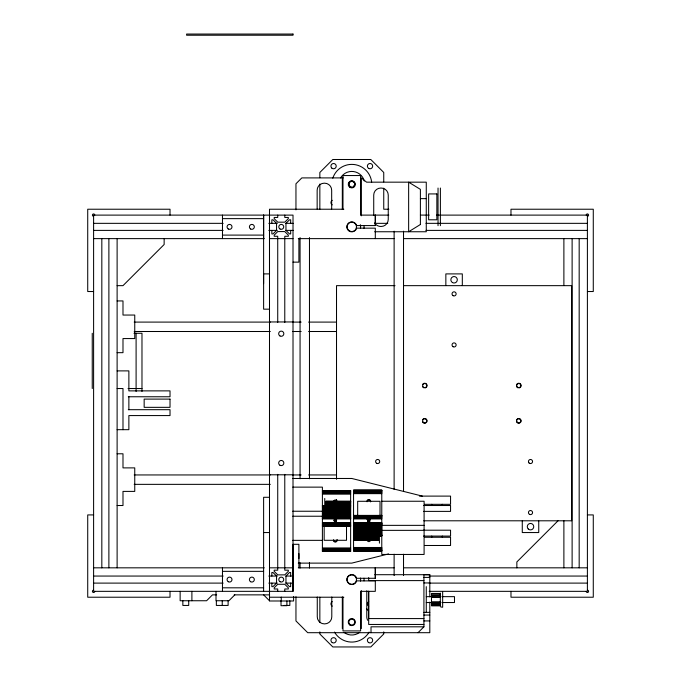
<?xml version="1.0" encoding="UTF-8"?>
<svg xmlns="http://www.w3.org/2000/svg" width="681" height="681" viewBox="0 0 681 681"><rect width="100%" height="100%" fill="white"/><g stroke="black" fill="none" stroke-linecap="round" stroke-linejoin="round"><path stroke-width="1.02" d="M263.615 283.636L263.615 215.111M269.497 583.106L269.497 597.22L343.837 597.22M269.497 215.111L269.497 273.898L263.615 273.898L263.615 309.165L269.497 309.165M293.009 591.338L293.017 215.111L93.603 215.111L93.603 591.338L293.009 591.338L293.009 544.306L298.891 544.306L298.891 567.826M375.308 578.288L375.308 567.826L375.308 578.288L356.623 578.288A4.997 4.997 0 0 0 348.927 575.488A4.997 4.997 0 0 0 348.927 583.677A4.997 4.997 0 0 0 356.623 580.876L375.308 580.876L375.308 591.338L360.615 591.338L360.615 630.904L342.977 630.904L342.977 597.22M375.308 225.573L375.308 215.111L375.308 225.573L356.623 225.573A4.997 4.997 0 0 0 348.927 222.772A4.997 4.997 0 0 0 348.927 230.961A4.997 4.997 0 0 0 356.623 228.161L375.308 228.161L375.308 238.622M333.962 520.003L335.333 519.262L336.712 520.003M367.348 519.909L368.412 519.186M234.809 594.862L228.935 600.744L216.005 600.744L216.005 591.338M418.032 632.692L423.922 626.809L423.922 574.713L429.805 574.713L429.805 596.854M558.011 520.795L516.853 561.944L516.853 567.826M329.306 505.642L330.047 505.183L330.787 505.642M339.887 505.642L340.628 505.183L341.368 505.642M362.811 535.956L363.552 536.407L364.292 535.956M373.392 535.956L374.133 536.407L374.873 535.956M388.604 553.917L351.796 563.119L298.261 563.119M361.288 535.956L365.825 535.956M371.869 535.956L376.406 535.956M394.001 574.704L394.495 574.704M343.224 177.903L301.828 177.903L295.954 183.776L295.954 209.85M420.398 198.631L426.272 198.631M343.837 209.229L269.497 209.229L269.497 600.991L293.596 600.991L293.596 596.565M388.885 209.229L383.743 209.229L383.743 188.22M388.817 215.111L360.615 215.111L360.615 175.545L342.977 175.545L342.977 209.229M420.398 215.085L429.175 215.111M436.606 215.111L587.397 215.111L587.397 591.338L429.175 591.338M222.474 218.635L263.624 218.635M93.603 223.342L223.155 223.342M268.816 223.342L277.312 223.342M285.807 223.342L293.247 223.342M375.01 223.342L387.753 223.342M425.983 223.342L587.397 223.342M93.603 230.391L223.155 230.391M268.816 230.391L277.312 230.391M285.807 230.391L293.247 230.391M425.983 230.391L587.397 230.391M374.695 231.753L426.272 231.753L426.272 182.167L366.582 182.167L361.27 177.903L361.27 215.834M222.474 235.098L263.624 235.098M93.603 238.622L264.279 238.622M269.497 238.622L293.017 238.622M298.278 238.622L394.129 238.622M403.688 238.622L587.397 238.622M293.009 262.142L298.891 262.142L298.891 238.622M117.115 285.654L122.989 285.654L164.147 244.505L164.147 238.622M395.031 285.654L336.516 285.654L336.516 479.296M403.544 285.654L571.657 285.654L571.657 520.795L423.761 520.795M93.603 291.528L87.721 291.528L87.721 209.229L170.02 209.229L170.02 215.111M587.397 291.528L593.279 291.528L593.279 209.229L510.98 209.229L510.98 215.111M117.115 300.934L122.989 300.934L122.989 315.048L134.753 315.048L134.753 338.559L122.989 338.559L122.989 352.673L117.115 352.673M269.497 321.951L293.009 321.951M134.191 322.096L270.314 322.096M292.643 322.096L301.155 322.096M308.595 322.096L336.244 322.096M134.191 331.502L270.314 331.502M292.643 331.502L301.155 331.502M308.595 331.502L336.244 331.502M133.995 333.273L141.98 333.273L141.98 391.464M117.141 370.89L128.871 370.89L128.871 390.877L170.02 390.877L170.02 396.759L128.309 396.759M117.115 388.528L122.989 388.528L122.989 429.677M128.037 388.528L141.98 388.528M128.309 409.69L170.02 409.69L170.02 415.572L128.871 415.572L128.871 429.677L117.115 429.677M117.115 453.784L122.989 453.784L122.989 467.89L134.753 467.89L134.753 491.401L122.989 491.401L122.989 505.515L117.115 505.515M269.497 474.793L293.009 474.793M134.191 474.946L270.314 474.946M292.643 474.946L301.155 474.946M308.595 474.946L336.244 474.946M292.558 478.471L351.796 478.471L422.339 496.108M134.191 484.353L270.314 484.353M292.779 487.136L322.402 487.136L322.402 551.457L350.621 551.457L350.621 490.592L322.402 490.592L350.621 490.686M353.558 490.235L381.777 490.235M353.558 490.422L381.777 490.422M353.558 490.695L381.777 490.695M322.402 490.873L350.621 490.873M353.558 491.052L381.777 491.052M322.402 491.154L350.621 491.154M353.558 491.486L381.777 491.486M322.402 491.512L350.621 491.512M322.402 491.937L350.621 491.937M353.558 491.971L381.777 491.971M322.402 492.431L350.621 492.431M353.558 492.508L381.777 492.508M322.402 492.959L350.621 492.959M353.558 493.07L381.777 493.07M322.402 493.529L350.621 493.529M353.558 493.648L381.777 493.648M322.402 494.108L350.621 494.108M419.402 496.108L450.558 496.108L450.558 504.332L424.433 504.332M269.497 497.283L263.615 497.283L263.615 591.338M325.935 505.642L325.935 501.293L350.621 501.293M381.777 501.25L424.101 501.25L424.101 554.453L381.777 554.453L381.777 490.133L353.558 490.133L353.558 550.997L381.777 550.997M325.935 501.31L350.621 501.361M325.935 501.48L350.621 501.531M325.935 501.591L350.621 501.591M325.935 501.727L350.621 501.727M325.935 501.888L350.621 501.888M325.935 502.076L350.621 502.076M325.935 502.289L350.621 502.289M325.935 502.527L350.621 502.527M325.935 502.791L350.621 502.791M325.935 503.072L350.621 503.072M325.935 503.378L350.621 503.378M325.935 503.71L350.621 503.71M325.935 504.059L350.621 504.059M325.935 504.434L350.621 504.434M325.935 504.825L350.621 504.825M325.935 505.234L329.953 505.234M330.14 505.234L340.534 505.234M340.721 505.234L350.621 505.234M423.514 505.515L450.558 505.515L450.558 511.388L423.514 511.388M322.402 505.634L350.621 505.642M322.402 505.711L350.621 505.711M322.402 505.847L350.621 505.847M322.402 506.026L350.621 506.026M322.402 506.255L350.621 506.255M322.402 506.528L350.621 506.528M322.402 506.851L350.621 506.851M322.402 507.217L350.621 507.217M322.402 507.617L350.621 507.617M322.402 508.052L350.621 508.052M322.402 508.528L350.621 508.528M322.402 509.022L350.621 509.022M322.402 509.55L350.621 509.55M322.402 510.095L350.621 510.095M322.402 510.648L350.621 510.648M322.402 511.218L350.621 511.218M292.779 511.244L322.402 511.244M322.402 511.797L350.621 511.797M322.402 512.376L350.621 512.376M322.402 512.955L350.621 512.955M322.402 513.525L350.621 513.525M322.402 514.087L350.621 514.087M322.402 514.632L350.621 514.632M93.603 514.921L87.721 514.921L87.721 597.22L170.02 597.22L170.02 591.338M587.397 514.921L593.279 514.921L593.279 597.22L510.98 597.22L510.98 591.338M322.402 515.151L350.621 515.151M353.558 515.398L381.777 515.398M353.558 515.5L358.785 515.5M378.645 515.5L381.777 515.5M322.402 515.653L350.621 515.653M353.558 515.687L381.777 515.687M353.558 515.96L381.777 515.96M322.402 516.121L350.621 516.121M292.779 516.232L322.402 516.232M353.558 516.317L381.777 516.317M322.402 516.556L350.621 516.556M353.558 516.751L381.777 516.751M322.402 516.956L350.621 516.956M322.402 517.313L350.621 517.313M353.558 517.237L381.777 517.237M322.402 517.637L350.621 517.637M353.558 517.773L381.777 517.773M322.402 517.909L350.621 517.909M322.402 518.13L350.621 518.13M322.402 518.309L350.621 518.309M322.402 518.437L350.621 518.437M353.558 518.335L381.777 518.335M322.402 518.513L350.621 518.513M322.402 518.913L350.621 518.913M353.558 518.913L381.777 518.913M366.931 519.322L370.021 519.322M322.402 522.676L350.621 522.676M353.558 522.676L381.777 522.676M353.558 523.076L381.777 523.076M322.402 523.255L350.621 523.255M353.558 523.28L381.777 523.153M353.558 523.459L381.777 523.459M353.558 523.689L381.777 523.689M322.402 523.817L350.621 523.817M353.558 523.961L381.777 523.961M353.558 524.276L381.777 524.276M322.402 524.353L350.621 524.353M353.558 524.642L381.777 524.642M322.402 524.838L350.621 524.838M353.558 525.034L381.777 525.034M322.402 525.272L350.621 525.272M381.777 525.357L424.101 525.357M353.558 525.477L381.777 525.477M322.402 525.63L350.621 525.63M322.402 525.902L350.621 525.902M353.558 525.945L381.777 525.945M322.402 526.098L350.621 526.098M322.402 526.192L350.621 526.192M353.558 526.439L381.777 526.439M353.558 526.966L381.777 526.966M353.558 527.503L381.777 527.503M353.558 528.064L381.777 528.064M353.558 528.635L381.777 528.635M353.558 529.214L381.777 529.214M353.558 529.792L381.777 529.792M423.514 530.201L450.558 530.201L450.558 536.083L423.514 536.083M353.558 530.371L424.101 530.346M353.558 530.942L381.777 530.942M353.558 531.503L381.777 531.503M353.558 532.048L381.777 532.048M263.615 532.551L269.497 532.551M353.558 532.568L381.777 532.568M353.558 533.07L381.777 533.07M353.558 533.538L381.777 533.538M353.558 533.972L381.777 533.972M353.558 534.381L381.777 534.381M353.558 534.738L381.777 534.738M353.558 535.062L381.777 535.062M353.558 535.334L381.777 535.334M353.558 535.564L381.777 535.564M353.558 535.666L381.777 535.666M353.558 535.853L381.777 535.853M353.558 535.981L381.777 535.956M353.558 536.356L363.458 536.356M363.654 536.356L374.039 536.356M374.235 536.356L378.253 536.356M353.558 536.764L378.253 536.764M353.558 537.156L378.253 537.156M424.433 537.258L450.558 537.258L450.558 545.49L424.433 545.49M353.558 537.53L378.253 537.53M353.558 537.879L378.253 537.879M353.558 538.211L378.253 538.211M353.558 538.518L378.253 538.518M353.558 538.799L378.253 538.799M353.558 539.063L378.253 539.063M353.558 539.301L378.253 539.301M353.558 539.514L378.253 539.514M353.558 539.701L378.253 539.701M378.253 539.786L353.558 539.863L378.253 539.999M353.558 540.161L378.253 540.118M353.558 540.229L378.253 540.28L378.253 535.956M292.779 540.348L322.402 540.348M353.558 547.481L381.777 547.481M322.402 547.941L350.621 547.941M353.558 548.069L381.777 548.069M322.402 548.52L350.621 548.52M353.558 548.631L381.777 548.631M322.402 549.09L350.621 549.09M353.558 549.167L381.777 549.167M322.402 549.618L350.621 549.618M353.558 549.652L381.777 549.652M353.558 550.078L381.777 550.078M322.402 550.112L350.621 550.112M353.558 550.435L381.777 550.435M322.402 550.537L350.621 550.537M353.558 550.716L381.777 550.716M322.402 550.895L350.621 550.895M353.558 550.903L381.777 550.903M322.402 551.167L350.621 551.167M322.402 551.363L350.621 551.363M93.603 567.826L264.271 567.826M269.497 567.826L293.009 567.826M298.278 567.826L394.129 567.826M403.688 567.826L587.397 567.826M222.466 571.35L263.615 571.35M374.78 574.704L429.805 574.696M93.603 576.058L223.155 576.058M268.816 576.058L277.312 576.058M285.807 576.058L293.247 576.058M429.175 576.058L587.397 576.058M423.922 577.411L429.805 577.411M423.922 580.604L368.668 580.604L368.668 577.667M423.922 582.945L429.805 582.945M93.603 583.106L223.155 583.106M268.816 583.106L277.312 583.106M285.807 583.106L293.247 583.106M429.175 583.106L587.397 583.106M222.466 587.814L263.615 587.814M440.309 593.44L431.49 593.44L431.49 605.741L440.309 605.75M431.49 593.943L440.309 593.943M216.652 594.862L212.472 594.862L206.598 600.744L180.142 600.744L180.142 591.338M234.187 594.862L269.642 594.862M431.49 595.185L440.309 595.185M431.49 595.458L440.309 595.458M426.272 596.65L432.546 596.65M441.952 596.65L454.491 596.65L454.491 602.532L441.952 602.532M431.49 602.098L440.309 602.098M431.49 602.174L440.309 602.174M426.272 602.532L432.546 602.532M431.49 603.732L440.309 603.732M431.49 603.996L440.309 603.996M431.49 605.247L440.309 605.247M283.96 605.443L289.834 605.443L289.834 600.744M431.49 605.596L440.309 605.596M423.922 612.364L429.805 612.364M423.922 615.054L429.805 615.054M423.922 618.578L368.668 618.578L368.668 591.151L368.685 624.46L423.922 624.46M423.922 620.927L429.805 620.927M423.922 626.809L371.017 626.809L371.017 632.692M369.272 519.186L370.047 519.586M440.701 606.941L442.659 607.231L442.659 591.951M263.615 594.862L269.497 600.744M579.173 238.622L579.173 567.826M572.117 238.622L572.117 567.826M563.885 238.622L563.885 285.348M563.885 520.795L563.885 567.826M538.739 520.863L538.739 532.551L522.276 532.551L522.276 520.863M462.314 285.586L462.314 273.898L445.851 273.898L445.851 285.586M442.327 504.332L442.327 505.515M442.327 536.083L442.327 537.258M440.386 188.041L440.386 225.666M440.309 593.125L440.309 606.056M438.036 188.041L438.036 225.666M431.745 504.332L431.745 505.515M431.745 536.083L431.745 537.258M429.805 602.115L429.805 632.692L307.71 632.692L295.954 620.927L295.954 596.76M426.272 586.656L426.272 612.525M403.527 231.182L403.527 491.529M403.527 554.223L403.527 575.479M394.12 231.182L394.12 489.401M394.12 554.223L394.12 575.479M383.743 181.912L383.743 172.463L370.787 159.499L332.813 159.499L319.849 172.463L319.849 177.715M383.743 631.891L383.743 633.985L370.787 646.95L332.813 646.95L319.849 633.985L319.849 631.891M380.015 515.398L380.015 501.293L357.678 501.293L357.678 516.155M379.428 535.496L379.428 543.132M373.724 215.179L373.724 195.098A7.057 7.057 0 0 1 380.781 188.041L381.19 188.041A7.057 7.057 0 0 1 388.247 195.098L388.247 219.41A7.057 7.057 0 0 1 381.19 226.467L380.781 226.467A7.057 7.057 0 0 1 374.669 222.934M366.778 590.776L366.778 616.816A7.057 7.057 0 0 0 367.723 620.34M361.27 590.614L361.27 628.546M346.51 525.962L346.51 540.297L324.165 540.297L324.165 526.192M342.322 177.903L342.322 209.51M342.322 596.939L342.322 628.546M336.516 499.513L336.516 501.642M331.673 208.99L331.673 190.246A7.057 7.057 0 0 0 324.616 183.189L324.207 183.189A7.057 7.057 0 0 0 317.15 190.246L317.15 208.99M331.792 597.024L331.792 616.816A7.057 7.057 0 0 1 324.735 623.873L324.326 623.873A7.057 7.057 0 0 1 317.269 616.816L317.269 597.024M324.752 498.458L324.752 506.102M319.849 184.015L319.849 209.229M319.849 597.22L319.849 622.434M309.472 237.558L309.472 478.777M309.472 562.727L309.472 568.039M300.066 237.558L300.066 478.777M300.066 562.727L300.066 568.039M298.891 553.602L298.891 558.539M290.668 223.342L290.668 219.81L289.493 219.81L285.96 223.342L285.96 230.391L289.493 233.923L290.668 233.923L290.668 230.391M290.659 576.058L290.659 572.525L289.485 572.525L285.96 576.058L285.96 583.106L289.485 586.639L290.659 586.639L290.659 583.106M286.897 600.991L286.897 605.69L281.023 605.69L281.023 600.991M284.786 215.111L284.786 217.46L288.318 217.46L288.318 218.635L284.786 222.168L277.729 222.168L274.205 218.635L274.205 217.46L277.729 217.46L277.729 215.111M284.777 322.513L284.786 236.273L288.318 236.273L288.318 235.098L284.786 231.574L277.729 231.574L274.205 235.098L274.205 236.273L277.729 236.273L277.729 322.513M284.777 474.376L284.777 570.176L288.31 570.176L288.31 571.35L284.777 574.875L277.729 574.875L274.196 571.35L274.196 570.176L277.729 570.176L277.729 474.376M284.777 591.338L284.777 588.988L288.31 588.988L288.31 587.814L284.777 584.281L277.729 584.281L274.196 587.814L274.196 588.988L277.729 588.988L277.729 591.338M281.253 597.126L281.253 600.991M271.855 223.342L271.855 219.81L273.03 219.81L276.554 223.342L276.554 230.391L273.03 233.923L271.855 233.923L271.855 230.391M271.847 576.058L271.847 572.525L273.021 572.525L276.554 576.058L276.554 583.106L273.021 586.639L271.847 586.639L271.847 583.106M263.624 215.111L263.624 238.622M228.109 600.744L228.109 605.443L216.354 605.443L216.354 600.744M222.474 215.111L222.474 238.622M222.466 567.826L222.466 591.338M222.236 600.744L222.236 605.443M191.897 591.338L191.897 600.744M188.722 600.744L188.722 605.443L182.849 605.443L182.849 600.744M136.098 333.273L136.098 391.464M128.871 396.759L128.871 409.69M117.115 238.622L117.115 567.826M108.883 238.622L108.883 567.826M101.827 238.622L101.827 567.826M92.25 333.273L92.25 388.528M520.412 419.198A2.349 2.349 0 0 1 520.412 422.526M519.926 422.892A2.349 2.349 0 0 1 516.479 421.471M516.479 420.254A2.349 2.349 0 0 1 519.926 418.824M520.412 383.922A2.349 2.349 0 0 1 521.016 386.195M520.786 386.765A2.349 2.349 0 0 1 519.356 387.864M518.139 387.864A2.349 2.349 0 0 1 516.479 386.195M516.479 384.978A2.349 2.349 0 0 1 519.926 383.556M426.357 419.198A2.349 2.349 0 0 1 426.357 422.526M425.863 422.892A2.349 2.349 0 0 1 422.654 422.033M422.654 419.683A2.349 2.349 0 0 1 425.863 418.824M426.357 383.922A2.349 2.349 0 0 1 426.961 386.195M426.732 386.765A2.349 2.349 0 0 1 425.302 387.864M424.084 387.864A2.349 2.349 0 0 1 422.654 386.765M422.654 384.416A2.349 2.349 0 0 1 425.863 383.556M333.571 501.752A1.762 1.762 0 0 1 335.333 499.982A1.762 1.762 0 0 1 337.104 501.752M370.609 501.752A1.762 1.762 0 0 0 368.847 499.982A1.762 1.762 0 0 0 367.085 501.752A1.762 1.762 0 0 1 368.847 499.531A1.762 1.762 0 0 1 370.549 501.752M370.609 539.846A1.762 1.762 0 0 1 368.847 541.608A1.762 1.762 0 0 1 367.085 539.846M337.104 539.846A1.762 1.762 0 0 1 335.333 541.608A1.762 1.762 0 0 1 333.571 539.846A1.762 1.762 0 0 0 335.333 542.059A1.762 1.762 0 0 0 337.044 539.846M587.397 590.163A1.175 1.175 0 0 1 588.58 591.338A1.175 1.175 0 0 1 587.397 592.513A1.175 1.175 0 0 1 586.222 591.338M360.479 578.05A8.819 8.819 0 0 1 360.479 581.114M363.977 578.186A12.275 12.275 0 0 1 364.003 580.893M360.343 224.704A8.819 8.819 0 0 1 360.479 228.399M364.003 225.556A12.275 12.275 0 0 1 363.977 228.263M351.038 186.798A2.937 2.937 0 0 1 349.251 182.491A2.937 2.937 0 0 1 353.873 181.878A2.937 2.937 0 0 1 353.269 186.509M332.251 204.879A2.647 2.647 0 0 1 332.251 200.299M332.788 178.192A19.987 19.987 0 0 1 371.673 182.278M368.702 606.15A2.647 2.647 0 0 1 368.702 601.57M332.251 606.15A2.647 2.647 0 0 1 332.251 601.57M369.111 632.079A19.987 19.987 0 0 1 334.49 632.079M366.65 608.703A19.987 19.987 0 0 1 368.566 611.206M340.594 177.903A12.93 12.93 0 0 1 364.292 181.018M359.67 632.343A12.93 12.93 0 0 1 343.922 632.343M94.778 591.338A1.175 1.175 0 0 1 93.603 592.513A1.175 1.175 0 0 1 92.42 591.338A1.175 1.175 0 0 1 93.603 590.163M93.603 216.286A1.175 1.175 0 0 1 92.42 215.111A1.175 1.175 0 0 1 93.603 213.936A1.175 1.175 0 0 1 94.778 215.111M586.222 215.111A1.175 1.175 0 0 1 587.397 213.936A1.175 1.175 0 0 1 588.58 215.111A1.175 1.175 0 0 1 587.397 216.286M334.201 520.488C335.639 524.983 337.691 517.322 334.201 520.488M367.706 520.488C369.145 524.983 371.205 517.322 367.706 520.488M420.398 224.509L408.643 231.753L408.643 182.167L420.398 189.369L420.398 224.509M293.009 34.05L186.611 34.05L186.611 35.225L293.009 35.225L293.009 34.05M436.853 193.923L428.63 193.923L428.63 219.793L436.853 219.793L436.853 193.923M170.02 399.109L144.159 399.109L144.159 407.34L170.02 407.34L170.02 399.109M440.309 597.007L431.49 597.007L440.309 597.092M350.034 625.141A3.524 3.524 0 0 0 355.32 622.085A3.524 3.524 0 0 0 350.034 619.029A3.524 3.524 0 0 0 350.034 625.141M350.034 187.42A3.524 3.524 0 0 0 355.32 184.364A3.524 3.524 0 0 0 350.034 181.308A3.524 3.524 0 0 0 350.034 187.42M423.233 422.314A2.06 2.06 0 0 0 426.681 421.394A2.06 2.06 0 0 0 424.161 418.875A2.06 2.06 0 0 0 423.233 422.314M529.477 514.351A2.06 2.06 0 0 0 532.559 512.563A2.06 2.06 0 0 0 529.477 510.784A2.06 2.06 0 0 0 529.477 514.351M517.722 387.37A2.06 2.06 0 0 0 520.803 385.591A2.06 2.06 0 0 0 517.722 383.803A2.06 2.06 0 0 0 517.722 387.37M453.052 346.714A2.06 2.06 0 0 0 456.142 344.935A2.06 2.06 0 0 0 453.052 343.156A2.06 2.06 0 0 0 453.052 346.714M453.052 295.665A2.06 2.06 0 0 0 456.142 293.886A2.06 2.06 0 0 0 453.052 292.098A2.06 2.06 0 0 0 453.052 295.665M529.052 462.969A2.06 2.06 0 0 0 532.491 462.05A2.06 2.06 0 0 0 529.971 459.53A2.06 2.06 0 0 0 529.052 462.969M423.659 387.37A2.06 2.06 0 0 0 426.749 385.591A2.06 2.06 0 0 0 423.659 383.803A2.06 2.06 0 0 0 423.659 387.37M376.636 463.293A2.06 2.06 0 0 0 379.717 461.514A2.06 2.06 0 0 0 376.636 459.735A2.06 2.06 0 0 0 376.636 463.293M517.296 422.314A2.06 2.06 0 0 0 520.735 421.394A2.06 2.06 0 0 0 518.215 418.875A2.06 2.06 0 0 0 517.296 422.314M368.259 521.816A1.175 1.175 0 0 0 370.021 520.795A1.175 1.175 0 0 0 368.259 519.782A1.175 1.175 0 0 0 368.259 521.816M349.447 230.944A4.699 4.699 0 0 0 356.503 226.867A4.699 4.699 0 0 0 349.447 222.798A4.699 4.699 0 0 0 349.447 230.944M350.323 624.63A2.937 2.937 0 0 0 354.733 622.085A2.937 2.937 0 0 0 350.323 619.54A2.937 2.937 0 0 0 350.323 624.63M349.447 583.651A4.699 4.699 0 0 0 356.503 579.582A4.699 4.699 0 0 0 349.447 575.505A4.699 4.699 0 0 0 349.447 583.651M334.746 521.816A1.175 1.175 0 0 0 336.516 520.795A1.175 1.175 0 0 0 334.746 519.782A1.175 1.175 0 0 0 334.746 521.816M279.959 335.954A2.588 2.588 0 0 0 283.841 333.716A2.588 2.588 0 0 0 279.959 331.468A2.588 2.588 0 0 0 279.959 335.954M279.959 465.276A2.588 2.588 0 0 0 283.841 463.037A2.588 2.588 0 0 0 279.959 460.799A2.588 2.588 0 0 0 279.959 465.276M452.465 282.572A3.235 3.235 0 0 0 457.317 279.772A3.235 3.235 0 0 0 452.465 276.971A3.235 3.235 0 0 0 452.465 282.572M528.218 528.958A3.235 3.235 0 0 0 533.632 527.511A3.235 3.235 0 0 0 529.665 523.553A3.235 3.235 0 0 0 528.218 528.958M368.702 168.428A2.647 2.647 0 0 0 372.669 166.138A2.647 2.647 0 0 0 368.702 163.849A2.647 2.647 0 0 0 368.702 168.428M331.707 168.011A2.647 2.647 0 0 0 336.125 166.828A2.647 2.647 0 0 0 332.89 163.585A2.647 2.647 0 0 0 331.707 168.011M368.702 642.6A2.647 2.647 0 0 0 372.669 640.31A2.647 2.647 0 0 0 368.702 638.02A2.647 2.647 0 0 0 368.702 642.6M332.251 642.6A2.647 2.647 0 0 0 336.218 640.31A2.647 2.647 0 0 0 332.251 638.02A2.647 2.647 0 0 0 332.251 642.6M350.323 186.909A2.937 2.937 0 0 0 354.733 184.364A2.937 2.937 0 0 0 350.323 181.818A2.937 2.937 0 0 0 350.323 186.909M280.027 229.003A2.469 2.469 0 0 0 283.73 226.867A2.469 2.469 0 0 0 280.027 224.73A2.469 2.469 0 0 0 280.027 229.003M280.019 581.719A2.469 2.469 0 0 0 283.722 579.582A2.469 2.469 0 0 0 280.019 577.445A2.469 2.469 0 0 0 280.019 581.719M250.634 229.003A2.469 2.469 0 0 0 254.336 226.867A2.469 2.469 0 0 0 250.634 224.73A2.469 2.469 0 0 0 250.634 229.003M228.297 229.003A2.469 2.469 0 0 0 232 226.867A2.469 2.469 0 0 0 228.297 224.73A2.469 2.469 0 0 0 228.297 229.003M250.625 581.719A2.469 2.469 0 0 0 254.328 579.582A2.469 2.469 0 0 0 250.625 577.445A2.469 2.469 0 0 0 250.625 581.719M228.288 581.719A2.469 2.469 0 0 0 231.991 579.582A2.469 2.469 0 0 0 228.288 577.445A2.469 2.469 0 0 0 228.288 581.719"/></g></svg>
